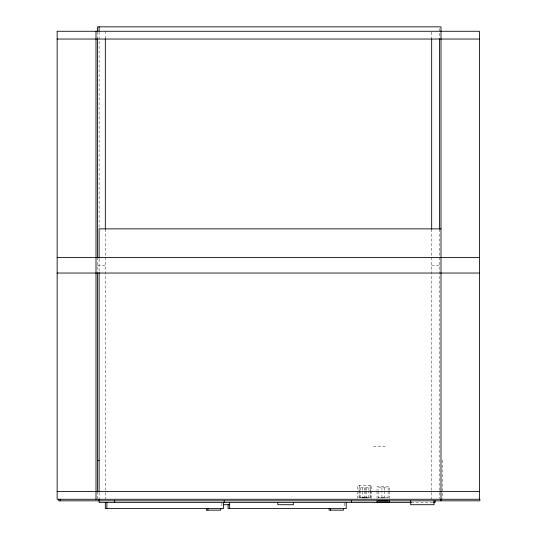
<?xml version="1.0" encoding="UTF-8"?>
<svg xmlns="http://www.w3.org/2000/svg" width="537" height="537" viewBox="0 0 537 537"><rect width="100%" height="100%" fill="white"/><g stroke="black" fill="none" stroke-linecap="round" stroke-linejoin="round"><path stroke-width="0.4" stroke-dasharray="2.69 2.01" d="M368.865 497.953L368.879 491.127M370.436 491.127L370.416 497.953L365.489 497.953M388.13 491.127L388.11 497.953L385.808 497.953M97.559 265.271L105.326 265.271M431.674 265.271L439.441 265.271M373.322 446.435L387.211 446.435M359.011 491.127L359.011 497.705L370.436 497.705M378.263 491.127L378.263 497.705L388.13 497.705M362.737 497.953L359.011 497.705M362.851 497.953L363.616 497.953M363.73 497.953L364.495 497.953M364.603 497.953L365.382 497.953M380.23 497.953L378.263 497.705M380.545 497.953L381.142 497.953M381.424 497.953L381.982 497.953M382.297 497.953L382.861 497.953M383.176 497.953L383.74 497.953M384.056 497.953L384.626 497.953M384.935 497.953L385.526 497.953M411.181 502.377L433.225 502.377M360.589 497.953L360.569 491.127M442.548 460.249L442.548 498.443M439.441 28.528L439.441 39.033M439.441 229.205L439.441 498.443M431.674 32.106L431.674 37.973M431.674 229.205L431.674 499.269M389.359 490.496L389.359 486.522L377.028 486.522L377.028 490.496M389.359 491.288L389.359 498.443M388.13 490.301L388.13 487.838L378.263 487.838L378.263 490.301M384.425 487.838L384.425 490.301M384.425 491.127L384.425 497.799L381.961 497.799L381.961 491.127M381.961 487.838L381.961 490.301M377.028 491.288L377.028 498.443M371.671 498.37L371.671 485.287L357.776 485.287L357.776 498.37M370.436 490.301L370.436 487.838L359.011 487.838L359.011 490.301M370.114 485.287L370.114 498.37M368.879 487.838L368.879 490.301M366.737 487.838L366.737 490.301M366.737 491.127L366.737 497.799L362.717 497.799L362.717 491.127M365.18 487.838L365.18 490.301M365.18 491.127L365.18 497.799M364.267 487.838L364.267 490.301M364.267 491.127L364.267 497.799M362.717 487.838L362.717 490.301M360.569 487.838L360.569 490.301M359.334 485.287L359.334 498.37M344.647 503.156L344.647 507.821M221.882 503.156L221.882 507.821M105.326 31.267L105.326 37.973M105.326 229.205L105.326 499.269M99.11 31.878L99.11 227.285M99.11 259.056L99.11 271.729M99.11 492.543L99.11 498.443M97.559 31.878L97.559 39.033M97.559 257.498L97.559 273.038M97.559 491.503L97.559 499.269"/><path stroke-width="0.81" d="M57.15 39.033L479.434 39.033M440.998 228.869L99.11 228.869L99.11 258.237M57.15 257.498L479.434 257.498M57.15 273.038L479.434 273.038M97.559 460.424L99.11 460.424M57.15 491.503L479.434 491.503M378.276 500.786L388.11 500.786M411.436 502.377L99.11 502.377L99.11 499.175M433.466 502.377L435.145 502.377L435.145 500.826M223.432 504.713L229.648 504.713M479.434 499.269L479.434 31.267L57.15 31.267L57.15 499.269L479.85 499.269L479.85 500.826L58.708 500.826L58.708 499.269M440.998 31.045L440.998 26.85L97.559 26.85L97.559 31.039M440.998 31.267L440.998 500.826M439.441 38.812L439.441 229.205M434.01 500.826L434.01 504.713L410.698 504.713L410.698 500.826M431.674 38.805L431.674 229.205M389.359 500.826L389.359 502.061L377.028 502.061L377.028 500.826M351.527 500.826L351.527 502.377M346.204 502.377L346.204 508.593L228.097 508.593L228.097 504.713M343.532 508.593L343.532 510.15L329.107 510.15L329.107 508.593M330.658 508.593L330.658 510.15M293.35 502.377L293.35 504.713L277.81 504.713L277.81 502.377M229.648 502.377L229.648 508.593M224.177 500.826L224.177 502.377M223.432 502.377L223.432 508.593L105.326 508.593L105.326 502.377M220.767 508.593L220.767 510.15L206.342 510.15L206.342 508.593M207.893 508.593L207.893 510.15M114.65 500.826L114.65 502.377M106.883 502.377L106.883 508.593M105.326 38.805L105.326 229.205M99.11 26.85L99.11 31.045M99.11 272.501L99.11 491.832M97.559 38.812L97.559 257.72M97.559 272.816L97.559 491.832M96.002 31.267L96.002 499.269M60.258 499.269L60.258 500.826"/></g></svg>
